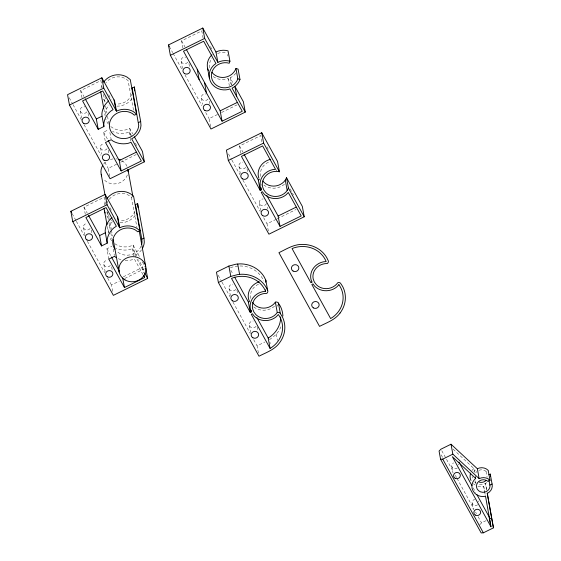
<?xml version="1.0" encoding="UTF-8"?>
<svg xmlns="http://www.w3.org/2000/svg" width="561" height="561" viewBox="0 0 561 561"><rect width="100%" height="100%" fill="white"/><g stroke="black" fill="none" stroke-linecap="round" stroke-linejoin="round"><path stroke-width="0.42" stroke-dasharray="2.81 2.1" d="M479.676 524.752L481.534 522.894L486.969 520.215M269.476 339.721L275.206 335.275L277.604 332.526A28.26 26.051 -10.4 0 0 281.152 326.292M258.404 353.023L257.085 345.849L264.827 342.021M81.997 97.733L80.679 90.559L100.861 80.616L102.179 87.782M182.907 48.001L181.589 40.834L201.771 30.89L203.089 38.057M105.209 140.93L103.603 132.165L108.589 129.703M109.626 176.35L108.161 168.384L116.737 164.156M120.636 162.234L136.232 154.548M210.536 126.625L209.071 118.651L217.647 114.43M221.546 112.509L237.142 104.823M85.293 214.344L83.982 207.177L104.164 197.227L105.475 204.4M109.192 199.337A14.719 13.569 -10.4 0 1 129.093 195.487L131.407 197.276L133.574 196.203M240.851 153.174L239.533 146L260.725 135.559L262.043 142.725M108.806 259.133L106.906 248.775L111.891 246.321M123.336 276.804L142.739 267.239L138.623 259.771M112.635 291.369L111.464 284.995L119.262 281.152M124.717 278.466L144.212 268.859M268.333 230.992L267.015 223.825L276.433 219.183M277.218 218.797L296.054 209.512M478.905 470.335A6.795 6.262 -10.4 0 1 485.132 470.749L486.057 471.464L488.217 470.399M231.314 84.508L228.032 78.547L226.286 79.157A15.855 14.614 -10.4 0 1 212.43 76.016M131.211 135.692L129.149 131.961L126.288 132.957A20.385 18.786 -10.4 0 1 112.523 131.463M136.568 256.04L132.452 248.572L129.591 249.575A20.385 18.786 -10.4 0 1 115.825 248.081M453.071 449.137L473.849 468.477L474.606 472.607M473.189 487.888L475.707 492.453M441.773 450.728L453.618 472.222M455.308 475.293L456.577 477.6M456.998 478.365L473.919 509.072M475.609 512.144L476.457 513.68M478.147 516.751L481.534 522.894M441.177 454.894L442.874 457.958M235.823 73.225A15.855 14.614 -10.4 0 1 230.185 77.797L233.313 83.477M266.98 146.905L268.228 149.177M290.128 188.924L293.466 194.976M210.389 46.535L212.03 49.515M181.589 40.834L184.885 46.815M239.533 146L242.871 152.059M169.31 46.493L172.697 52.636M173.118 53.4L182.002 69.522M184.962 74.894L201.883 105.601M205.684 112.516L209.071 118.651M228.523 153.966L231.49 159.338M231.91 160.102L239.947 174.688M242.906 180.067L260.248 211.539M263.635 217.682L267.015 223.825M230.852 270.304L232.941 274.091M218.173 275.227L221.553 281.37M221.981 282.134L230.017 296.72M232.976 302.091L250.318 333.571M253.698 339.707L257.085 345.849M110.762 126.541A16.984 15.659 -10.4 0 0 129.78 128.441L132.74 133.82M108.68 94.802L111.148 99.283M135.32 143.16L136.968 146.148M80.679 90.559L83.975 96.541M103.603 132.165L107.719 139.64M69.248 97.754L72.628 103.897M73.056 104.662L81.513 120.019M84.052 124.626L100.973 155.327M104.781 162.241L108.161 168.384M114.739 243.677A16.984 15.659 -10.4 0 0 133.083 245.059L139.85 257.345M142.389 261.945L145.348 267.324M109.921 207.682L111.976 211.413M133.083 245.059L134.984 255.416L144.289 272.302M142.992 274.61L134.352 258.93L131.491 259.932A20.385 18.786 -10.4 0 1 124.689 260.339M83.982 207.177L87.278 213.152M106.906 248.775L111.436 257.001M72.124 213.601L75.931 220.508M76.352 221.279L84.388 235.865M87.355 241.237L104.697 272.716M107.656 278.088L111.464 284.995M486.057 471.464L487.116 477.257M486.696 490.104L485.482 483.484L486.71 490.37M477.853 486.17A11.367 10.477 -10.4 0 0 483.708 486.324L485.377 495.419M475.384 480.861L475.987 484.164M472.096 503.203L473.316 509.823M451.794 466.352L453.008 472.972M276.349 169.752L276.643 171.35M267.597 207.191L267.885 208.79M260.914 183.756L261.202 185.347M259.273 203.215L260.585 210.382M227.626 54.459L227.913 56.051M247.001 168.749L247.731 172.732M230.185 77.797L231.497 84.963M276.271 334.054L277.443 340.429M228.032 78.547L229.344 85.721M238.965 166.365L240.283 173.531M269.918 342.112L270.206 343.704M257.226 326.832L257.955 330.815M209.393 101.253L209.828 103.645M249.336 325.24L250.655 332.414M236.917 289.981L237.794 294.763M201.434 98.021L202.605 104.395M188.938 63.61L189.674 67.593M229.035 288.396L230.354 295.563M181.133 61.17L182.444 68.344M133.518 110.131L128.104 80.658L125.79 78.87A14.719 13.569 -10.4 0 0 105.896 82.726M129.78 128.441L131.099 135.615M129.149 131.961L130.173 137.536M130.32 138.336L130.909 141.519M131.407 197.276L136.968 227.591M142.739 267.239L143.763 272.821M132.452 248.572L134.058 257.338M103.505 94.444L105.054 102.866M105.671 106.232L106.906 112.971M107.523 116.337L108.764 123.076M109.886 132.543L111.057 138.918M103.89 109.086L105.117 115.755M108.336 150.18L108.918 153.37M100.524 147.746L101.695 154.121M108.61 214.618L109.402 218.909M110.026 222.345L111.288 229.211M111.45 230.066L112.551 236.076M106.962 211.904L108.35 219.477M108.974 222.85L110.208 229.582M110.826 232.955L111.905 238.846M113.189 249.154L114.36 255.528M88.035 113.336L88.617 116.52M107.347 226.532L108.568 233.201M111.639 266.798L112.368 270.781M80.223 110.896L81.534 118.069M103.827 264.364L105.138 271.531M91.331 229.947L91.92 233.138M83.519 227.514L84.837 234.687M483.708 486.317L484.459 490.552M484.613 491.401L485.216 494.788M127.347 174.969A13.59 12.524 -10.4 0 1 116.358 183.763A13.59 12.524 -10.4 0 1 103.273 178.735M103.659 164.1A13.59 12.524 -10.4 0 1 105.461 162.241M110.363 159.52A13.59 12.524 -10.4 0 1 113.133 158.917M115.966 158.854A13.59 12.524 -10.4 0 1 117.368 159.029M121.919 160.677A13.59 12.524 -10.4 0 1 127.284 166.905M134.977 210.971A14.719 13.569 -10.4 0 1 120.187 220.676M107.915 213.538A14.719 13.569 -10.4 0 1 107.046 211.581M107.088 203.173A14.719 13.569 -10.4 0 1 107.985 201.182M90.083 228.495A3.625 3.338 -10.4 0 1 83.834 228.334A3.625 3.338 -10.4 0 1 87.271 223.39M110.384 265.346A3.625 3.338 -10.4 0 1 104.136 265.178A3.625 3.338 -10.4 0 1 107.572 260.241M120.987 259.652A20.385 18.786 -10.4 0 1 117.726 258.439M141.049 246.167A14.719 13.569 -10.4 0 1 116.408 250.942M111.709 240.774A16.984 15.659 -10.4 0 1 109.325 236.44M108.546 232.429A16.984 15.659 -10.4 0 1 112.354 221.651M141.533 249.834A16.984 15.659 -10.4 0 1 134.984 255.416M135.194 215.312A16.984 15.659 -10.4 0 1 120.061 222.766M111.73 220.438A16.984 15.659 -10.4 0 1 106.772 215.929M104.311 204.989A16.984 15.659 -10.4 0 1 104.942 202.577M131.674 94.353A14.719 13.569 -10.4 0 1 116.884 104.058M105.812 98.715A14.719 13.569 -10.4 0 1 104.977 97.537M86.78 111.884A3.625 3.338 -10.4 0 1 82.046 113.119A3.625 3.338 -10.4 0 1 80.44 108.89A3.625 3.338 -10.4 0 1 84.893 106.913M107.088 148.728A3.625 3.338 -10.4 0 1 100.833 148.567A3.625 3.338 -10.4 0 1 104.276 143.623M108.413 124.156A16.984 15.659 -10.4 0 1 105.777 119.044M105.251 114.178A16.984 15.659 -10.4 0 1 109.051 105.04M131.891 98.694A16.984 15.659 -10.4 0 1 116.758 106.155M105.082 101.239A16.984 15.659 -10.4 0 1 103.014 98.624M101.008 88.372A16.984 15.659 -10.4 0 1 101.646 85.959M209.8 67.804A13.59 12.524 -10.4 0 1 211.749 58.309M217.626 53.547A13.59 12.524 -10.4 0 1 227.331 52.86M207.998 99.002A3.625 3.338 -10.4 0 1 203.257 100.244A3.625 3.338 -10.4 0 1 201.651 96.008A3.625 3.338 -10.4 0 1 206.111 94.038M187.69 62.152A3.625 3.338 -10.4 0 1 182.956 63.393A3.625 3.338 -10.4 0 1 181.35 59.164A3.625 3.338 -10.4 0 1 185.803 57.187M457.369 467.916A3.394 3.135 -10.4 0 1 452.313 467.467A3.394 3.135 -10.4 0 1 453.59 462.867M458.141 464.136A3.394 3.135 -10.4 0 1 458.435 464.908M477.67 504.76A3.394 3.135 -10.4 0 1 472.39 503.967A3.394 3.135 -10.4 0 1 474.732 499.423M478.442 500.987A3.394 3.135 -10.4 0 1 478.736 501.751M475.749 472.804A6.795 6.262 -10.4 0 1 476.899 471.535M486.822 482.677A9.081 8.366 -10.4 0 1 478.568 484.143M476.436 483.245A9.081 8.366 -10.4 0 1 474.648 481.864M472.544 478.035A9.081 8.366 -10.4 0 1 472.362 476.591M473.842 471.696A9.081 8.366 -10.4 0 1 475.384 469.999M475.188 485.048A11.367 10.477 -10.4 0 1 473.456 483.792M471.934 470.588A11.367 10.477 -10.4 0 1 473.849 468.477M284.483 184.204A15.855 14.614 -10.4 0 1 263.943 185.151M245.732 167.374A3.738 3.443 -10.4 0 1 239.288 167.206A3.738 3.443 -10.4 0 1 242.829 162.115M266.461 203.405A3.738 3.443 -10.4 0 1 262.064 205.796A3.738 3.443 -10.4 0 1 259.231 202.016A3.738 3.443 -10.4 0 1 263.137 198.959M260.69 176.449A13.59 12.524 -10.4 0 1 269.841 161.694M274.546 306.229A15.855 14.614 -10.4 0 1 252.787 306.18M276.91 304.812A25.988 23.955 -10.4 0 1 277.758 306.187M250.753 298.48A13.59 12.524 -10.4 0 1 259.231 283.957M230.41 267.716A25.988 23.955 -10.4 0 1 263.719 281.04M256.104 326.257A3.738 3.443 -10.4 0 1 249.659 326.081A3.738 3.443 -10.4 0 1 253.2 320.99M235.802 289.406A3.738 3.443 -10.4 0 1 229.358 289.238A3.738 3.443 -10.4 0 1 232.899 284.139"/><path stroke-width="0.84" d="M236.777 96.674L234.877 86.317L243.383 101.744L245.283 112.109L210.971 129.009L170.362 55.315L168.461 44.957L202.773 28.05L215.971 52.005A15.855 14.614 -10.4 0 1 228.039 50.855L229.94 61.212L229.232 63.218A13.59 12.524 -10.4 0 0 212.107 71.661A13.59 12.524 -10.4 0 0 220.718 87.292A13.59 12.524 -10.4 0 0 237.85 78.856L239.989 79.452L238.088 69.094L235.943 68.498A13.59 12.524 -10.4 0 1 224.954 77.285A13.59 12.524 -10.4 0 1 211.869 72.257M287.19 190.495L285.29 180.137L286.531 177.732L302.337 206.42L304.237 216.777L268.922 234.182L228.313 160.481L226.413 150.124L261.728 132.719L277.534 161.407L279.434 171.764L276.643 171.35A13.59 12.524 -10.4 0 0 262.59 186.806L263.754 189.87L265.739 192.528A13.59 12.524 -10.4 0 0 287.19 190.495L288.431 188.089L286.531 177.732M144.373 161.834L131.681 138.798A16.984 15.659 -10.4 0 0 140.986 125.433L140.671 121.485L134.331 86.962L132.165 88.028L138.728 125.369A14.719 13.569 -10.4 0 1 120.692 138.315A14.719 13.569 -10.4 0 1 110.58 119.963A14.719 13.569 -10.4 0 1 132.13 113.399L134.444 115.187L136.611 114.114L133.371 111.618A16.984 15.659 -10.4 0 0 116.457 111.162L114.556 100.805L101.864 77.776L67.551 94.683L69.459 105.04L110.061 178.742L144.373 161.834L142.473 151.477L134.437 136.891M69.459 105.04L103.764 88.133L101.864 77.776M170.362 55.315L204.674 38.407L202.773 28.05M98.231 129.325L82.579 100.917L102.761 90.973L113.049 109.64L110.545 111.281A20.385 18.786 -10.4 0 0 103.771 124.444L103.932 126.513L98.231 129.325L96.331 118.967L102.032 116.155L101.871 114.086A20.385 18.786 -10.4 0 1 108.638 100.924M138.504 122.557L140.671 121.485M121.155 170.93L105.503 142.522L111.204 139.71L112.908 141.028A20.385 18.786 -10.4 0 0 128.196 143.314L131.057 142.319L141.337 160.986L121.155 170.93L119.255 160.572L136.33 152.157M222.065 121.204L183.489 51.191L203.671 41.248L215.985 63.596L214.456 64.599A15.855 14.614 -10.4 0 0 210.852 82.222A15.855 14.614 -10.4 0 0 228.187 89.515L229.933 88.904L242.247 111.26L222.065 121.204L220.164 110.847L237.24 102.432M145.769 268.088L147.669 278.445L113.364 295.352L72.755 221.658L70.854 211.301L105.166 194.394L117.852 217.423L119.752 227.78A16.984 15.659 -10.4 0 1 136.674 228.229L139.913 230.732L137.747 231.798L135.432 230.01A14.719 13.569 -10.4 0 0 117.039 232.205A14.719 13.569 -10.4 0 0 115.012 249.28M72.755 221.658L107.067 204.751L105.166 194.394M135.636 206.757L135.467 204.646L137.634 203.573L143.974 238.102L144.282 242.05A16.984 15.659 -10.4 0 1 142.424 248.397M228.313 160.481L263.628 143.076L261.728 132.719M101.534 245.942L85.882 217.535L106.064 207.584L116.344 226.251L113.841 227.899A20.385 18.786 -10.4 0 0 107.074 241.062L107.235 243.13L101.534 245.942L99.634 235.585L105.335 232.773L105.166 230.704A20.385 18.786 -10.4 0 1 111.941 217.542M260.921 187.493L261.356 189.877L260.22 190.445L258.312 180.088L259.455 179.52M141.716 244.112A14.719 13.569 -10.4 0 0 142.031 241.987L141.807 239.168L143.974 238.102M116.204 257.639L114.507 256.328L108.806 259.133L124.458 287.548L144.64 277.597L144.345 276.005M280.016 226.371L261.23 192.283L262.373 191.722L264.056 193.966A15.855 14.614 -10.4 0 0 286.383 194.562L288.277 192.472L301.201 215.929L280.016 226.371L278.109 216.013L296.166 207.114M251.132 310.317L251.426 311.909L250.283 312.47L248.383 302.113L249.526 301.552M488.996 480.111L489.998 486.205A6.795 6.262 -10.4 0 1 484.606 492.137L482.846 492.306A6.795 6.262 -10.4 0 1 477.565 482.726L478.722 481.457A6.795 6.262 -10.4 0 1 486.955 480.679L487.881 481.394L490.041 480.328L488.175 470.335A9.081 8.366 -10.4 0 0 477.341 468.716L451.016 444.221L440.925 449.193L439.067 451.051L440.567 459.256L481.177 532.95L483.358 532.817L493.449 527.845L487.299 493.414A9.081 8.366 -10.4 0 0 492.102 484.087L490.251 474.087L488.806 474.795M440.567 459.256L442.748 459.122L452.839 454.151L479.164 478.638A9.081 8.366 -10.4 0 1 489.991 480.265L490.041 480.328M489.907 485.076L492.074 484.01M489.297 519.065L491.625 517.922L487.172 492.951M228.888 266.061L216.476 272.155L218.376 282.513L258.986 356.207C266.216 352.49 274.539 349.748 279.511 342.883A28.26 26.051 -10.4 0 0 282.085 316.299L279.953 313.017A2.609 2.405 -10.4 0 0 277.821 312.386L277.26 312.526A13.59 12.524 -10.4 0 1 255.809 314.56L253.817 311.902L252.653 308.838A13.59 12.524 -10.4 0 1 266.706 293.375A2.609 2.405 -10.4 0 0 267.681 290.493L265.781 280.135L264.308 277.113A28.26 26.051 -10.4 0 0 239.785 263.88L236.027 264.168L228.888 266.061L230.795 276.419L218.376 282.513M252.555 302.4L253.909 304.202A13.59 12.524 -10.4 0 0 275.36 302.169L275.921 302.028A2.609 2.405 -10.4 0 1 278.053 302.66L280.184 305.941A28.26 26.051 -10.4 0 1 282.905 315.962M230.795 276.419L237.927 274.525L241.686 274.238A28.26 26.051 -10.4 0 1 266.209 287.47L267.681 290.493M265.325 289.806L265.619 291.397L262.723 291.678A15.855 14.614 -10.4 0 0 250.444 309.321L251.426 311.909M475.672 478.4L452.369 456.724L490.945 526.737L485.531 496.247A11.36 10.477 -10.4 0 1 474.767 493.238L473.105 491.015L472.131 488.449A11.36 10.477 -10.4 0 1 475.672 478.407L475.37 476.745M262.941 180.972L263.838 182.171A13.59 12.524 -10.4 0 0 285.29 180.137M458.933 462.019L471.934 485.609M476.962 494.739L489.122 516.807L490.945 526.737M442.748 459.122L483.358 532.817M263.628 143.076L279.434 171.764M288.431 188.089L304.237 216.777M204.674 38.407L217.871 62.362A15.855 14.614 -10.4 0 1 229.94 61.212M245.283 112.109L232.086 88.154A15.855 14.614 -10.4 0 0 239.989 79.452M186.532 49.803L220.164 110.847M244.126 154.331L258.312 180.088M266.847 195.565L278.109 216.013M260.22 190.445L241.433 156.358L262.625 145.916L275.549 169.373L272.653 169.646A15.855 14.614 -10.4 0 0 260.374 187.29L261.356 189.877M168.461 44.957L169.31 46.493M234.61 277.12L248.383 302.113M256.91 317.589L268.179 338.045L270.079 348.402A25.988 23.955 -10.4 0 0 278.347 314.504L276.447 316.593A15.855 14.614 -10.4 0 1 254.119 315.997L252.443 313.753L251.3 314.314L270.079 348.402M250.283 312.47L231.504 278.389A25.988 23.955 -10.4 0 1 265.619 291.397M103.764 88.133L116.457 111.162M85.209 98.785L96.331 118.967M108.133 140.383L119.255 160.572M107.067 204.751L119.752 227.78M144.71 273.074L147.669 278.445M143.406 275.36L144.64 277.597M88.512 215.396L99.634 235.585M111.436 257.001L119.262 271.208M70.854 211.301L71.703 212.836M490.251 474.087L490.279 474.157A9.081 8.366 -10.4 0 1 490.454 476.338M258.965 178.23L258.474 176.932A15.855 14.614 -10.4 0 1 270.753 159.289M249.28 300.906L248.544 298.964A15.855 14.614 -10.4 0 1 259.224 281.748M491.625 517.922L493.449 527.845M477.341 468.716L479.164 478.638M451.016 444.221L452.839 454.151M235.943 68.498L237.85 78.856M278.417 303.066L280.318 313.424M275.36 302.169L277.26 312.526M215.971 52.005L217.871 62.362M207.591 68.288L209.491 78.645M204.513 82.439L206.413 92.796M237.696 264.042L239.596 274.399M197.241 69.241L199.141 79.599M136.611 114.114L130.271 79.592L127.031 77.088A16.984 15.659 -10.4 0 0 103.568 82.222M135.467 204.646L141.807 239.168M139.913 230.732L133.574 196.203L130.334 193.706A16.984 15.659 -10.4 0 0 106.871 198.832M127.908 169.331L132.796 195.936M139.254 231.125L145.713 266.321M114.044 99.886L115.945 110.244M103.743 108.252L101.141 94.087A16.984 15.659 -10.4 0 1 100.805 91.646M102.032 116.155L103.932 126.513M117.347 216.504L119.248 226.861M122.705 277.983L124.458 287.548M101.204 174.275L104.991 194.877M113.182 239.505L119.163 272.12M104.444 210.698L107.039 224.87M105.335 232.773L107.235 243.13M134.331 86.962L134.647 90.903M132.165 88.028L132.333 90.139M137.634 203.573L137.95 207.521M127.999 170.095A13.59 12.524 -10.4 0 1 128.013 171.736M101.681 175.845A13.59 12.524 -10.4 0 1 102.691 165.495M118.736 159.338A13.59 12.524 -10.4 0 1 120.377 159.913M105.18 213.047A16.984 15.659 -10.4 0 1 104.108 208.264M132.389 90.847A14.719 13.569 -10.4 0 1 132.221 92.263M208.285 70.476A15.855 14.614 -10.4 0 1 211.953 54.782M485.917 480.665A6.795 6.262 -10.4 0 1 479.283 482.116M470.974 480.475A11.367 10.477 -10.4 0 1 470.651 473.091M280.668 316.916A25.988 23.955 -10.4 0 1 268.179 338.045M265.781 280.135A2.609 2.405 -10.4 0 1 265.598 282.218M340.05 313.045C335.085 319.91 326.761 322.652 319.532 326.376L278.922 252.674C286.341 249.126 293.684 244.28 302.232 244.407A28.26 26.051 -10.4 0 1 326.754 257.639L328.227 260.655A2.609 2.405 -10.4 0 1 327.252 263.544A13.59 12.524 -10.4 0 0 313.199 278.999L314.363 282.064L316.355 284.722A13.59 12.524 -10.4 0 0 337.806 282.688L338.367 282.555A2.609 2.405 -10.4 0 1 340.499 283.179L342.631 286.461A28.26 26.051 -10.4 0 1 340.05 313.045M338.893 284.665L336.993 286.755A15.855 14.614 -10.4 0 1 314.665 286.159L312.989 283.915L311.846 284.476L330.625 318.564A25.988 23.955 -10.4 0 0 338.893 284.665M311.972 282.071L310.829 282.639L292.05 248.551A25.988 23.955 -10.4 0 1 326.165 261.566L323.269 261.84A15.855 14.614 -10.4 0 0 310.99 279.483L311.972 282.071M313.389 307.905A3.738 3.443 -10.4 0 0 319.153 305.065A3.738 3.443 -10.4 0 0 313.76 301.923A3.738 3.443 -10.4 0 0 313.389 307.905M293.087 271.061A3.738 3.443 -10.4 0 0 298.852 268.214A3.738 3.443 -10.4 0 0 293.459 265.08A3.738 3.443 -10.4 0 0 293.087 271.061M124.998 279.918A13.59 12.524 -10.4 0 0 145.972 269.582A13.59 12.524 -10.4 0 0 126.344 258.165A13.59 12.524 -10.4 0 0 124.998 279.918M86.976 239.947A3.625 3.338 -10.4 0 0 92.572 237.191A3.625 3.338 -10.4 0 0 87.341 234.147A3.625 3.338 -10.4 0 0 86.976 239.947M107.284 276.797A3.625 3.338 -10.4 0 0 112.873 274.041A3.625 3.338 -10.4 0 0 107.642 270.998A3.625 3.338 -10.4 0 0 107.284 276.797M83.68 123.336A3.625 3.338 -10.4 0 0 89.269 120.58A3.625 3.338 -10.4 0 0 84.038 117.537A3.625 3.338 -10.4 0 0 83.68 123.336M103.981 160.187A3.625 3.338 -10.4 0 0 109.577 157.424A3.625 3.338 -10.4 0 0 104.339 154.38A3.625 3.338 -10.4 0 0 103.981 160.187M184.59 73.61A3.625 3.338 -10.4 0 0 190.179 70.854A3.625 3.338 -10.4 0 0 184.948 67.811A3.625 3.338 -10.4 0 0 184.59 73.61M204.891 110.454A3.625 3.338 -10.4 0 0 210.48 107.698A3.625 3.338 -10.4 0 0 205.249 104.655A3.625 3.338 -10.4 0 0 204.891 110.454M455.076 478.231A3.394 3.135 -10.4 0 0 460.322 475.644A3.394 3.135 -10.4 0 0 455.413 472.79A3.394 3.135 -10.4 0 0 455.076 478.231M475.377 515.082A3.394 3.135 -10.4 0 0 480.623 512.495A3.394 3.135 -10.4 0 0 475.714 509.64A3.394 3.135 -10.4 0 0 475.377 515.082M242.471 178.868A3.738 3.443 -10.4 0 0 248.243 176.021A3.738 3.443 -10.4 0 0 242.843 172.886A3.738 3.443 -10.4 0 0 242.471 178.868M262.772 215.712A3.738 3.443 -10.4 0 0 268.544 212.871A3.738 3.443 -10.4 0 0 263.144 209.73A3.738 3.443 -10.4 0 0 262.772 215.712M232.542 300.892A3.738 3.443 -10.4 0 0 238.306 298.052A3.738 3.443 -10.4 0 0 232.913 294.911A3.738 3.443 -10.4 0 0 232.542 300.892M252.843 337.743A3.738 3.443 -10.4 0 0 258.614 334.903A3.738 3.443 -10.4 0 0 253.214 331.761A3.738 3.443 -10.4 0 0 252.843 337.743"/></g></svg>
